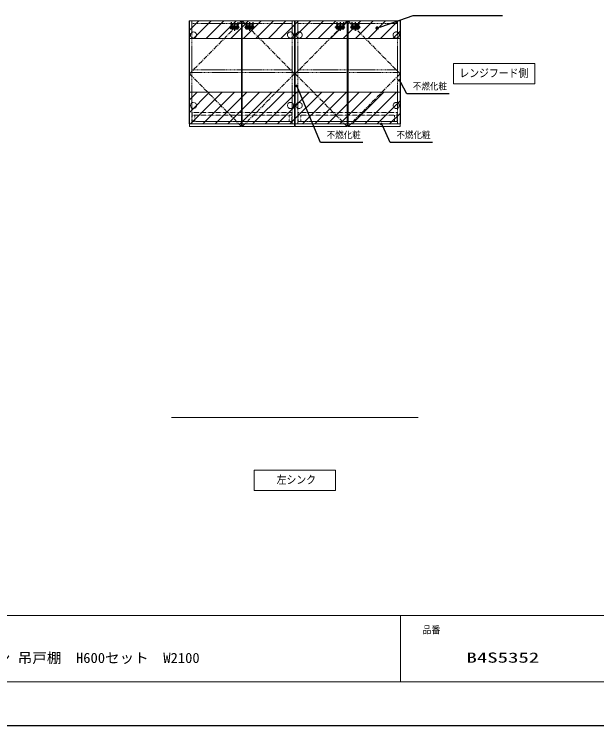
# Model space of a CAD drawing. Units: millimetres, scale not verified. Extents: x -6948 to 6948, y -3754 to 3754.
# Drawn here: x -3307 to 0, y -3671 to 367 of the extents above; entities that cross this region are included whole.
import ezdxf
from ezdxf.enums import TextEntityAlignment as Align

# ---------------------------------------------------------------- set-up
doc = ezdxf.new("R2010")
doc.units = ezdxf.units.MM
doc.header["$LTSCALE"] = 20
for name, pattern in [('USER1', [0.26, 0.01, -0.25]), ('USER2', [0.375, 0.25, -0.125]), ('USER3', [2, 1.25, -0.25, 0.25, -0.25])]:
    doc.linetypes.add(name, pattern=pattern)
for name, color, linetype, lineweight in [('0-0_0', 30, 'Continuous', 13), ('0-1_細線ﾚｲﾔｰ', 91, 'Continuous', 9), ('0-2_図面枠', 3, 'USER1', 15), ('0-4_KABE', 4, 'Continuous', 20), ('0-5_1', 30, 'Continuous', 13), ('0-6_本体', 6, 'USER2', 25), ('0-7_寸法ﾚｲﾔｰ', 30, 'Continuous', 13), ('0-8_DEFPOINTS', 7, 'Continuous', 25)]:
    doc.layers.add(name, color=color, linetype=linetype, lineweight=lineweight)
doc.styles.add('ＭＳ ゴシック', font='')
doc.styles.get('ＭＳ ゴシック').set_extended_font_data('MS Gothic')

# ---------------------------------------------------------------- blocks, each defined once
blk = doc.blocks.new('A$C6C503A1C')
at = {"layer": '0-5_1', "color": 1, "linetype": 'USER3'}
for p, q in [((593.1, 857.4), (593.1, 0)), ((0, 428.7), (1186.2, 428.7)), ((213.1, 674.8), (213.1, 182.6)), ((973.1, 674.8), (973.1, 182.6))]:
    blk.add_line(p, q, dxfattribs=at)
at = {"layer": '0-5_1', "color": 1, "linetype": 'USER2'}
for p, q in [((123.1, 528.7), (123.1, 328.7)), ((163.1, 568.7), (1023.1, 568.7)), ((163.1, 288.7), (1023.1, 288.7)), ((333.1, 568.7), (333.1, 288.7)), ((413.1, 568.7), (413.1, 288.7)), ((413.1, 358.7), (773.1, 358.7)), ((773.1, 568.7), (773.1, 288.7)), ((853.1, 568.7), (853.1, 288.7)), ((1063.1, 528.7), (1063.1, 328.7))]:
    blk.add_line(p, q, dxfattribs=at)
at = {"layer": '0-5_1', "color": 1}
for p, q in [((176.1, 398.7), (176.1, 458.7)), ((250.1, 458.7), (250.1, 398.7)), ((936.1, 458.7), (936.1, 398.7)), ((1010.1, 398.7), (1010.1, 458.7))]:
    blk.add_line(p, q, dxfattribs=at)
at = {"layer": '0-5_1', "color": 1, "linetype": 'USER2'}
for centre, start, end in [((163.1, 528.7), 90, 180), ((163.1, 328.7), 180, 270), ((1023.1, 528.7), 0, 90), ((1023.1, 328.7), 270, 0)]:
    blk.add_arc(centre, 40, start, end, dxfattribs=at)
at = {"layer": '0-5_1', "color": 1}
for centre, start, end in [((213.1, 458.7), 0, 180), ((213.1, 398.7), 180, 0), ((973.1, 458.7), 0, 180), ((973.1, 398.7), 180, 0)]:
    blk.add_arc(centre, 37, start, end, dxfattribs=at)
blk = doc.blocks.new('A$C3CB362AA')
at = {"layer": '0-6_本体', "linetype": 'USER3'}
for p, q in [((420, 4584), (420, 2900)), ((2320, 4584), (2320, 0)), ((4220, 4584), (4220, 2900))]:
    blk.add_line(p, q, dxfattribs=at)
at = {"layer": '0-6_本体'}
for p, q in [((770, 3857), (770, 1037)), ((770, 1637), (3870, 1637)), ((970, 837), (3670, 837)), ((1820, 2687), (2820, 2687)), ((1820, 2687), (1820, 837)), ((1820, 1887), (2820, 1887)), ((2820, 2687), (2820, 837)), ((3870, 3857), (3870, 1037))]:
    blk.add_line(p, q, dxfattribs=at)
blk.add_lwpolyline([(0, 3857), (4640, 3857), (4640, 3557), (0, 3557)], close=True, dxfattribs=at)
for centre, start, end in [((970, 1037), 180, 270), ((3670, 1037), 270, 0)]:
    blk.add_arc(centre, 200, start, end, dxfattribs=at)
blk = doc.blocks.new('A$C0D9D3555')
at = {"layer": '0-5_1', "xscale": -1}
blk.add_blockref('A$C6C503A1C', (1186.2, 0), dxfattribs=at)
at = {"layer": '0-5_1', "xscale": 0.2, "yscale": 0.2}
blk.add_blockref('A$C3CB362AA', (129.1, 73.3), dxfattribs=at)
blk = doc.blocks.new('A$C5FD097A8')
at = {"layer": '0-1_細線ﾚｲﾔｰ', "linetype": 'USER2'}
for p, q in [((11240, 1000), (0, 1000)), ((0, 1000), (0, 0)), ((11240, 0), (11240, 1000)), ((11240, 700), (0, 700)), ((0, 0), (11240, 0)), ((300, 700), (300, 0)), ((10940, 700), (10940, 0))]:
    blk.add_line(p, q, dxfattribs=at)
blk = doc.blocks.new('A$C5FD097B9')
at = {"layer": '0-1_細線ﾚｲﾔｰ', "linetype": 'USER2'}
for p, q in [((11320, 1000), (0, 1000)), ((0, 1000), (0, 0)), ((11320, 0), (11320, 1000)), ((11320, 700), (0, 700)), ((0, 0), (11320, 0)), ((300, 700), (300, 0)), ((11020, 700), (11020, 0))]:
    blk.add_line(p, q, dxfattribs=at)
blk = doc.blocks.new('_DOT')
at = {"layer": '0-0_0'}
blk.add_line((-10, 0), (-20, 0), dxfattribs=at)
for points in [[(0, 0), (-10, 0), (-9.92, 1.25)], [(0, 0), (-9.92, -1.25), (-10, 0)], [(0, 0), (-9.92, 1.25), (-9.69, 2.49)], [(0, 0), (-9.69, -2.49), (-9.92, -1.25)], [(0, 0), (-9.69, 2.49), (-9.3, 3.68)], [(0, 0), (-9.3, -3.68), (-9.69, -2.49)], [(0, 0), (-9.3, 3.68), (-8.76, 4.82)], [(0, 0), (-8.76, -4.82), (-9.3, -3.68)], [(0, 0), (-8.76, 4.82), (-8.09, 5.88)], [(0, 0), (-8.09, -5.88), (-8.76, -4.82)], [(0, 0), (-8.09, 5.88), (-7.29, 6.85)], [(0, 0), (-7.29, -6.85), (-8.09, -5.88)], [(0, 0), (-7.29, 6.85), (-6.37, 7.71)], [(0, 0), (-6.37, -7.71), (-7.29, -6.85)], [(0, 0), (-6.37, 7.71), (-5.36, 8.44)], [(0, 0), (-5.36, -8.44), (-6.37, -7.71)], [(0, 0), (-5.36, 8.44), (-4.26, 9.05)], [(0, 0), (-4.26, -9.05), (-5.36, -8.44)], [(0, 0), (-4.26, 9.05), (-3.09, 9.51)], [(0, 0), (-3.09, -9.51), (-4.26, -9.05)], [(0, 0), (-3.09, 9.51), (-1.87, 9.82)], [(0, 0), (-1.87, -9.82), (-3.09, -9.51)], [(0, 0), (-1.87, 9.82), (-0.63, 9.98)], [(0, 0), (-0.63, -9.98), (-1.87, -9.82)], [(0, 0), (-0.63, 9.98), (0.63, 9.98)], [(0, 0), (0.63, -9.98), (-0.63, -9.98)], [(0, 0), (0.63, 9.98), (1.87, 9.82)], [(0, 0), (1.87, 9.82), (3.09, 9.51)], [(0, 0), (3.09, 9.51), (4.26, 9.05)], [(0, 0), (4.26, 9.05), (5.36, 8.44)], [(0, 0), (5.36, 8.44), (6.37, 7.71)], [(0, 0), (6.37, 7.71), (7.29, 6.85)], [(0, 0), (7.29, 6.85), (8.09, 5.88)], [(0, 0), (8.09, 5.88), (8.76, 4.82)], [(0, 0), (8.76, 4.82), (9.3, 3.68)], [(0, 0), (9.3, 3.68), (9.69, 2.49)], [(0, 0), (9.69, 2.49), (9.92, 1.25)], [(0, 0), (9.92, 1.25), (10, 0)], [(0, 0), (1.87, -9.82), (0.63, -9.98)], [(0, 0), (3.09, -9.51), (1.87, -9.82)], [(0, 0), (4.26, -9.05), (3.09, -9.51)], [(0, 0), (5.36, -8.44), (4.26, -9.05)], [(0, 0), (6.37, -7.71), (5.36, -8.44)], [(0, 0), (7.29, -6.85), (6.37, -7.71)], [(0, 0), (8.09, -5.88), (7.29, -6.85)], [(0, 0), (8.76, -4.82), (8.09, -5.88)], [(0, 0), (9.3, -3.68), (8.76, -4.82)], [(0, 0), (9.69, -2.49), (9.3, -3.68)], [(0, 0), (9.92, -1.25), (9.69, -2.49)], [(0, 0), (10, 0), (9.92, -1.25)]]:
    blk.add_solid(points, dxfattribs=at)
blk = doc.blocks.new('DOT_31')
at = {"layer": '0-5_1'}
blk.add_line((-10, 0), (-20, 0), dxfattribs=at)
for points in [[(0, 0), (-10, 0), (-9.92, 1.25)], [(0, 0), (-9.92, -1.25), (-10, 0)], [(0, 0), (-9.92, 1.25), (-9.69, 2.49)], [(0, 0), (-9.69, -2.49), (-9.92, -1.25)], [(0, 0), (-9.69, 2.49), (-9.3, 3.68)], [(0, 0), (-9.3, -3.68), (-9.69, -2.49)], [(0, 0), (-9.3, 3.68), (-8.76, 4.82)], [(0, 0), (-8.76, -4.82), (-9.3, -3.68)], [(0, 0), (-8.76, 4.82), (-8.09, 5.88)], [(0, 0), (-8.09, -5.88), (-8.76, -4.82)], [(0, 0), (-8.09, 5.88), (-7.29, 6.85)], [(0, 0), (-7.29, -6.85), (-8.09, -5.88)], [(0, 0), (-7.29, 6.85), (-6.37, 7.71)], [(0, 0), (-6.37, -7.71), (-7.29, -6.85)], [(0, 0), (-6.37, 7.71), (-5.36, 8.44)], [(0, 0), (-5.36, -8.44), (-6.37, -7.71)], [(0, 0), (-5.36, 8.44), (-4.26, 9.05)], [(0, 0), (-4.26, -9.05), (-5.36, -8.44)], [(0, 0), (-4.26, 9.05), (-3.09, 9.51)], [(0, 0), (-3.09, -9.51), (-4.26, -9.05)], [(0, 0), (-3.09, 9.51), (-1.87, 9.82)], [(0, 0), (-1.87, -9.82), (-3.09, -9.51)], [(0, 0), (-1.87, 9.82), (-0.63, 9.98)], [(0, 0), (-0.63, -9.98), (-1.87, -9.82)], [(0, 0), (-0.63, 9.98), (0.63, 9.98)], [(0, 0), (0.63, -9.98), (-0.63, -9.98)], [(0, 0), (0.63, 9.98), (1.87, 9.82)], [(0, 0), (1.87, 9.82), (3.09, 9.51)], [(0, 0), (3.09, 9.51), (4.26, 9.05)], [(0, 0), (4.26, 9.05), (5.36, 8.44)], [(0, 0), (5.36, 8.44), (6.37, 7.71)], [(0, 0), (6.37, 7.71), (7.29, 6.85)], [(0, 0), (7.29, 6.85), (8.09, 5.88)], [(0, 0), (8.09, 5.88), (8.76, 4.82)], [(0, 0), (8.76, 4.82), (9.3, 3.68)], [(0, 0), (9.3, 3.68), (9.69, 2.49)], [(0, 0), (9.69, 2.49), (9.92, 1.25)], [(0, 0), (9.92, 1.25), (10, 0)], [(0, 0), (1.87, -9.82), (0.63, -9.98)], [(0, 0), (3.09, -9.51), (1.87, -9.82)], [(0, 0), (4.26, -9.05), (3.09, -9.51)], [(0, 0), (5.36, -8.44), (4.26, -9.05)], [(0, 0), (6.37, -7.71), (5.36, -8.44)], [(0, 0), (7.29, -6.85), (6.37, -7.71)], [(0, 0), (8.09, -5.88), (7.29, -6.85)], [(0, 0), (8.76, -4.82), (8.09, -5.88)], [(0, 0), (9.3, -3.68), (8.76, -4.82)], [(0, 0), (9.69, -2.49), (9.3, -3.68)], [(0, 0), (9.92, -1.25), (9.69, -2.49)], [(0, 0), (10, 0), (9.92, -1.25)]]:
    blk.add_solid(points, dxfattribs=at)

msp = doc.modelspace()

# ---------------------------------------------------------------- linework, layer by layer
at = {"layer": '0-0_0', "color": 7}
for p, q in [((-2314, 329), (-1714, 329)), ((-1114.5, -3046), (-1114.5, -3421))]:
    msp.add_line(p, q, dxfattribs=at)
at = {"layer": '0-1_細線ﾚｲﾔｰ'}
for p, q in [((-2314, 274.13), (-2259.13, 329)), ((-2288.42, 229), (-2188.42, 329)), ((-2217.71, 229), (-2117.71, 329)), ((-2146.99, 229), (-2046.99, 329)), ((-2076.28, 229), (-1976.28, 329)), ((-2005.57, 229), (-1905.57, 329)), ((-1934.86, 229), (-1834.86, 329)), ((-1864.15, 229), (-1764.15, 329)), ((-1793.44, 229), (-1693.44, 329)), ((-1722.73, 229), (-1622.73, 329)), ((-1652.02, 229), (-1552.02, 329)), ((-1581.31, 229), (-1481.31, 329)), ((-1510.6, 229), (-1410.6, 329)), ((-1439.89, 229), (-1339.89, 329)), ((-1369.18, 229), (-1269.18, 329)), ((-1298.47, 229), (-1198.47, 329)), ((-1227.76, 229), (-1127.76, 329)), ((-1157.05, 229), (-1114, 272.04)), ((-2314, -121.56), (-2268.44, -76)), ((-2314, -192.27), (-2197.73, -76)), ((-2307.02, -256), (-2127.02, -76)), ((-2236.31, -256), (-2056.31, -76)), ((-2165.6, -256), (-1985.6, -76)), ((-2094.89, -256), (-1914.89, -76)), ((-2024.18, -256), (-1844.18, -76)), ((-1953.47, -256), (-1773.47, -76)), ((-1882.76, -256), (-1702.76, -76)), ((-1812.05, -256), (-1632.05, -76)), ((-1741.33, -256), (-1561.33, -76)), ((-1670.62, -256), (-1490.62, -76)), ((-1599.91, -256), (-1419.91, -76)), ((-1529.2, -256), (-1349.2, -76)), ((-1458.49, -256), (-1278.49, -76)), ((-1387.78, -256), (-1207.78, -76)), ((-1317.07, -256), (-1137.07, -76)), ((-1246.36, -256), (-1114, -123.64)), ((-1175.65, -256), (-1114, -194.35))]:
    msp.add_line(p, q, dxfattribs=at)
at = {"layer": '0-1_細線ﾚｲﾔｰ', "linetype": 'USER2'}
for p, q in [((-2299, 329), (-2299, -256)), ((-1729, 329), (-1729, -256)), ((-1697, 329), (-1697, -256)), ((-1131, 329), (-1131, -256)), ((-2299, 314), (-1729, 314)), ((-1697, 314), (-1131, 314)), ((-2299, -241), (-1729, -241)), ((-1697, -241), (-1131, -241)), ((-1714, -256), (-1114, -256)), ((-1714, -256), (-1114, -256))]:
    msp.add_line(p, q, dxfattribs=at)
at = {"layer": '0-1_細線ﾚｲﾔｰ'}
for points in [[(-2314, 229), (-1114, 229), (-1114, 329), (-2314, 329)], [(-2314, -256), (-1114, -256), (-1114, -76), (-2314, -76)]]:
    msp.add_lwpolyline(points, close=True, dxfattribs=at)
at = {"layer": '0-1_細線ﾚｲﾔｰ', "linetype": 'USER3'}
for points in [[(-2016, 329), (-2312, 29), (-2016, -271)], [(-2012, 329), (-1716, 29), (-2012, -271)], [(-1416, 329), (-1712, 29), (-1416, -271)], [(-1412, 329), (-1116, 29), (-1412, -271)]]:
    msp.add_lwpolyline(points, dxfattribs=at)
at = {"layer": '0-1_細線ﾚｲﾔｰ', "linetype": 'USER2'}
for points in [[(-2299, 51.5), (-1729, 51.5), (-1729, 36.5), (-2299, 36.5)], [(-1697, 51.5), (-1131, 51.5), (-1131, 36.5), (-1697, 36.5)]]:
    msp.add_lwpolyline(points, close=True, dxfattribs=at)
for centre in [(-2289.5, 249), (-1738.5, 249), (-1689.5, 249), (-1138.5, 249), (-2289.5, -151), (-1738.5, -151), (-1689.5, -151), (-1138.5, -151)]:
    msp.add_circle(centre, 17.5, dxfattribs=at)
at = {"layer": '0-2_図面枠', "linetype": 'Continuous'}
msp.add_line((-6614.5, -3046), (3385.5, -3046), dxfattribs=at)
for points in [[(-6614.5, -3421), (3385.5, -3421), (3385.5, 3504), (-6614.5, 3504)], [(-814, 86.58), (-814, -28.59), (-352.51, -28.59), (-352.51, 86.58)], [(-1483.25, -2221), (-1944.75, -2221), (-1944.75, -2336.17), (-1483.25, -2336.17)]]:
    msp.add_lwpolyline(points, close=True, dxfattribs=at)
at = {"layer": '0-4_KABE'}
msp.add_line((-2414, -1921), (-1014, -1921), dxfattribs=at)
at = {"layer": '0-5_1', "color": 7}
for p, q in [((-1714, -256), (-1714, 329)), ((-1114, 329), (-1714, 329)), ((-1114, 329), (-1114, -256))]:
    msp.add_line(p, q, dxfattribs=at)
for points in [[(-2314, -256), (-2314, 329), (-2314, -256)], [(-1114, -256), (-1114, 329), (-1714, 329), (-1714, -256)]]:
    msp.add_lwpolyline(points, dxfattribs=at)
for points in [[(-2312, -271), (-2016, -271), (-2016, 329), (-2312, 329)], [(-1716, -271), (-2012, -271), (-2012, 329), (-1716, 329)], [(-1712, -271), (-1416, -271), (-1416, 329), (-1712, 329)], [(-1116, -271), (-1412, -271), (-1412, 329), (-1116, 329)]]:
    msp.add_lwpolyline(points, close=True, dxfattribs=at)
at = {"layer": '0-7_寸法ﾚｲﾔｰ', "lineweight": 25}
for points in [[(-535.8, 357.1), (-1043.52, 357.1), (-1227.36, 294.12)], [(-838.71, -85.54), (-1078.96, -85.54), (-1111.78, -20.96)], [(-1328.03, -361.63), (-1568.28, -361.63), (-1697.35, -53.6)], [(-932.05, -361.63), (-1172.3, -361.63), (-1214.99, -268.74)]]:
    msp.add_lwpolyline(points, dxfattribs=at)
at = {"layer": '0-8_DEFPOINTS'}
msp.add_line((3635.5, -3671), (-6864.5, -3671), dxfattribs=at)

# ---------------------------------------------------------------- block references
at = {"layer": '0-0_0', "xscale": 0.05, "yscale": 0.05}
for name, p in [('A$C0D9D3555', (-2086.66, 271.76)), ('A$C0D9D3555', (-2000.66, 271.76)), ('A$C0D9D3555', (-1486.66, 271.76)), ('A$C0D9D3555', (-1400.66, 271.76)), ('A$C5FD097B9', (-2297, -241)), ('A$C5FD097A8', (-1695, -241))]:
    msp.add_blockref(name, p, dxfattribs=at)
at = {"layer": '0-7_寸法ﾚｲﾔｰ', "rotation": 197.16939}
msp.add_blockref('DOT_31', (-1246.47, 288.21), dxfattribs=at)
at = {"layer": '0-7_寸法ﾚｲﾔｰ', "xscale": 0.75, "yscale": 0.75}
for p, rotation in [((-1120.71, -8.91), 126.52001), ((-1703.71, -40.01), 115.06615), ((-1222.9, -256), 121.84473)]:
    msp.add_blockref('_DOT', p, dxfattribs=dict(at, rotation=rotation))

# ---------------------------------------------------------------- texts
at = {"layer": '0-0_0', "color": 7, "style": 'ＭＳ ゴシック', "width": 0.9}
for p in [(-1043.96, -72.94), (-1533.28, -349.03), (-1137.3, -349.03)]:
    msp.add_text('不燃化粧', height=38.42, dxfattribs=at).set_placement(p, align=Align.BOTTOM_LEFT)
at = {"layer": '0-2_図面枠', "style": 'ＭＳ ゴシック'}
for s, height, width, p in [('レンジフード側', 45.45, 0.9, (-779.5, -3.72)), ('左シンク', 45.45, 0.9, (-1816.81, -2311.31)), ('品番', 40.47, 0.9, (-989.5, -3158.96)), ('システムキッチン 吊戸棚\u3000H600セット\u3000W2100', 57.73, 1.05, (-3989.5, -3332.1)), ('B4S5352', 57.77, 1.5, (-739.5, -3330.49))]:
    msp.add_text(s, height=height, dxfattribs=dict(at, width=width)).set_placement(p, align=Align.BOTTOM_LEFT)

doc.saveas('drawing.dxf')
